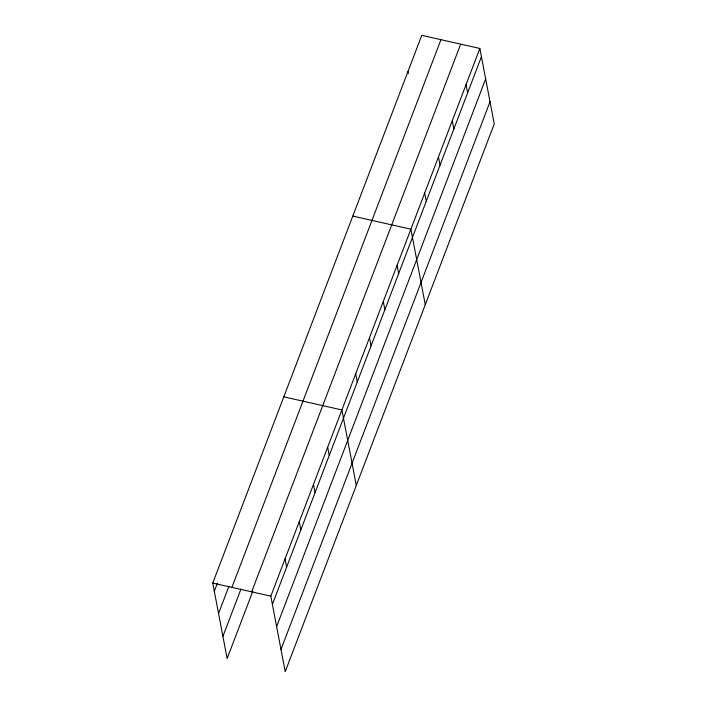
<?xml version="1.0" encoding="UTF-8"?>
<svg xmlns="http://www.w3.org/2000/svg" width="707" height="707" viewBox="0 0 707 707"><rect width="100%" height="100%" fill="white"/><g stroke="black" fill="none" stroke-linecap="round" stroke-linejoin="round"><path stroke-width="1.06" d="M252.876 591.096L227.141 658.544L212.745 583.054L421.779 35.35L479.859 48.456L494.255 123.946L285.221 671.65L270.825 596.169L479.859 48.456M214.309 591.299L217.385 583.248M218.543 613.49L228.918 586.306M231.905 587.384L440.947 39.68M222.908 636.353L240.963 589.037M251.657 591.839L460.69 44.134M272.398 604.405L481.432 56.701M276.631 626.596L485.665 78.892M280.988 649.459L490.022 101.755M352.793 216.095L410.882 229.201L425.278 304.69M283.816 396.839L341.896 409.945L356.293 485.426M212.745 583.054L270.825 596.169M466.063 84.61L467.636 92.856M452.268 120.756L453.841 129.001M438.473 156.91L440.046 165.146M407.983 71.495L408.372 73.563M424.677 193.055L426.25 201.301M397.078 265.355L398.651 273.591M383.282 301.5L384.855 309.746M369.487 337.646L371.06 345.891M355.692 373.8L357.265 382.045M327.686 447.186L329.25 455.432M313.466 484.436L315.039 492.673M299.255 521.678L300.829 529.923M285.036 558.919L286.609 567.164"/></g></svg>
